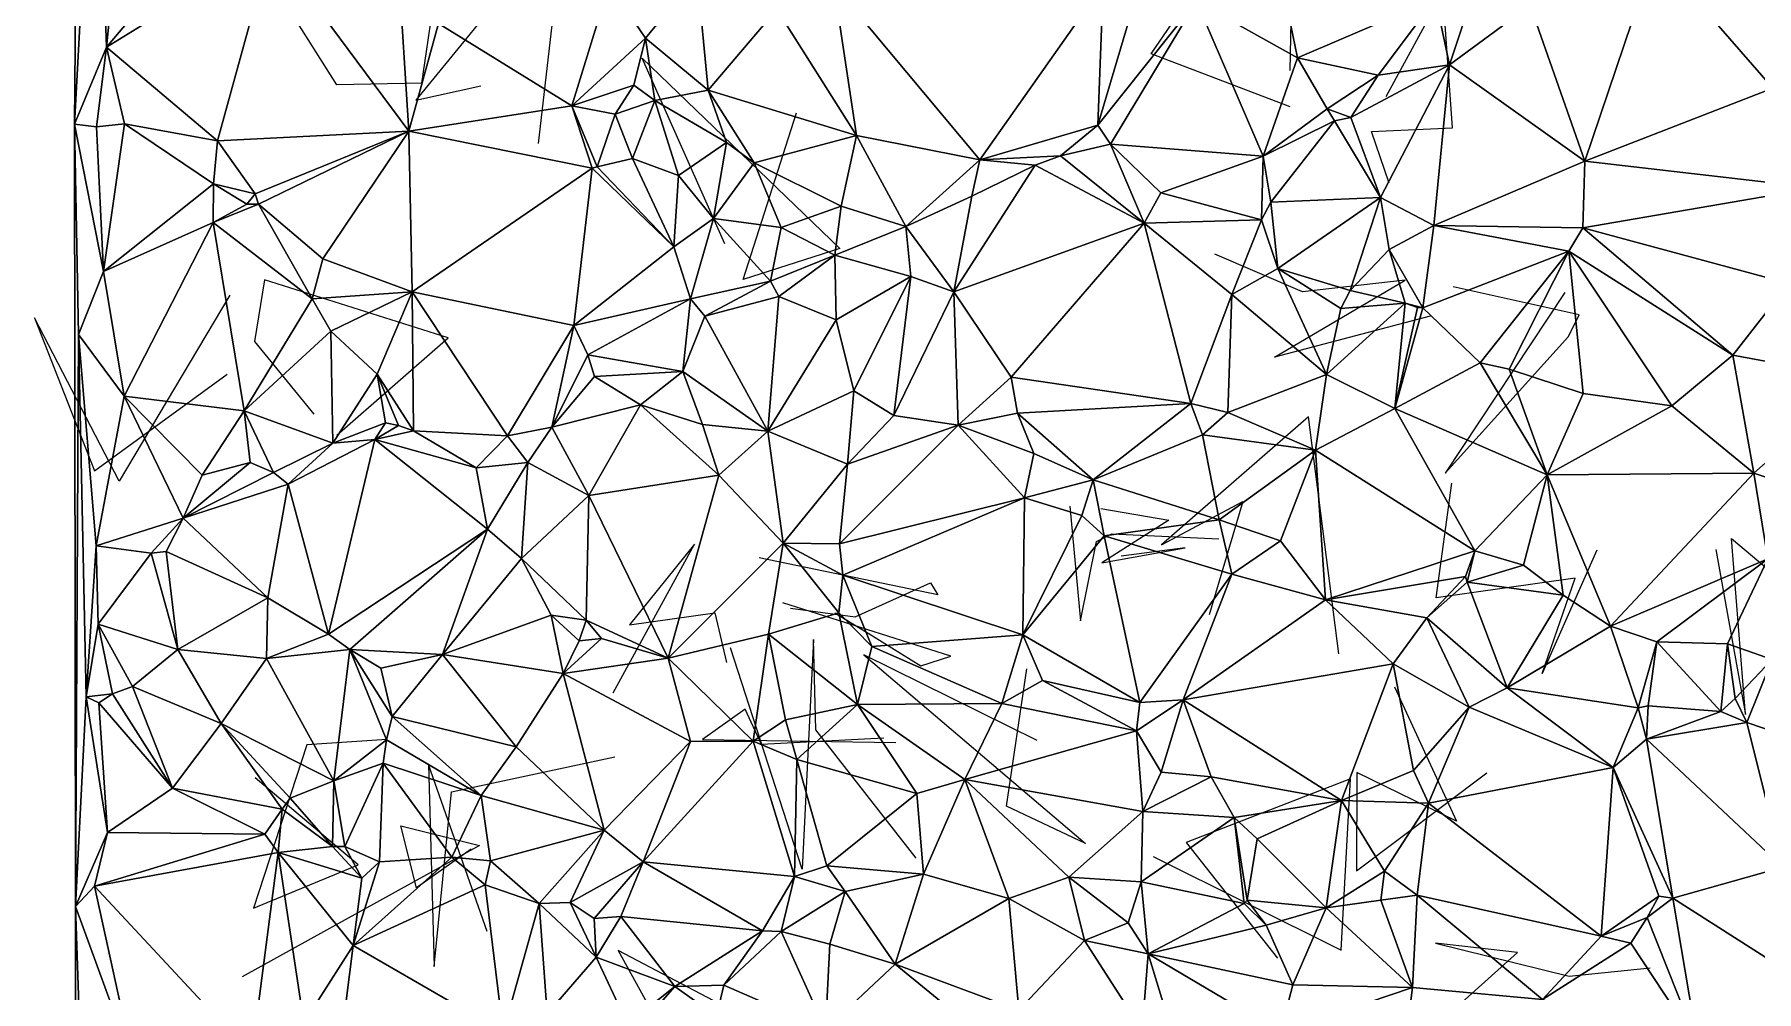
# Model space of a CAD drawing. Header units: metres. Extents: x -15.6 to 15.9, y -15.8 to 15.6.
# Drawn here: x -15.28 to -1.51, y -2.29 to 5.37 of the extents above; entities that cross this region are included whole.
import ezdxf

# ---------------------------------------------------------------- set-up
doc = ezdxf.new("R2010")
doc.units = ezdxf.units.M
doc.layers.add('CRACKS', color=1, linetype='Continuous')
doc.layers.add('STREET_MESH', color=7, linetype='Continuous')

msp = doc.modelspace()

# ---------------------------------------------------------------- linework, layer by layer
at = {"layer": 'CRACKS'}
for points in [[(-12.443, 6.815, 0.1), (-12.031, 6.049, 0.1), (-12.187, 4.977, 0.1), (-12.863, 4.964, 0.1), (-13.226, 5.536, 0.1)], [(-5.239, 4.787, 0.1), (-6.353, 5.21, 0.1), (-6.183, 5.457, 0.1), (-5.213, 6.531, 0.1), (-5.244, 5.078, 0.1)], [(-11.251, 4.493, 0.1), (-11.062, 6.137, 0.1), (-11.333, 5.942, 0.1), (-12.233, 4.84, 0.1), (-11.713, 4.956, 0.1)], [(-4.449, 4.177, 0.1), (-4.59, 4.589, 0.1), (-3.942, 4.619, 0.1), (-4.02, 5.707, 0.1), (-4.475, 4.866, 0.1)], [(-9.76, 3.692, 0.1), (-10.422, 5.177, 0.1), (-8.841, 3.655, 0.1), (-9.614, 3.407, 0.1), (-9.187, 4.738, 0.1)], [(-4.12, 3.113, 0.1), (-5.366, 2.786, 0.1), (-4.321, 3.4, 0.1), (-5.142, 3.308, 0.1), (-5.842, 3.608, 0.1)], [(-12.864, 2.161, 0.1), (-11.975, 2.94, 0.1), (-13.443, 3.403, 0.1), (-13.522, 2.909, 0.1), (-13.047, 2.328, 0.1)], [(-3.044, 3.303, 0.1), (-4.001, 1.856, 0.1), (-3.014, 2.951, 0.1), (-2.928, 3.122, 0.1), (-3.938, 3.348, 0.1)], [(-13.72, 3.28, 0.1), (-14.606, 1.792, 0.1), (-15.282, 3.098, 0.1), (-14.803, 1.875, 0.1), (-13.74, 2.65, 0.1)], [(-4.851, 0.411, 0.1), (-5.094, 2.307, 0.1), (-6.27, 1.284, 0.1), (-5.618, 1.629, 0.1), (-5.888, 0.724, 0.1)], [(-2.787, 1.241, 0.1), (-3.225, 0.255, 0.1), (-2.962, 1.018, 0.1), (-4.072, 0.859, 0.1), (-3.947, 1.776, 0.1)], [(-7.001, 1.594, 0.1), (-6.918, 0.675, 0.1), (-6.789, 1.31, 0.1), (-6.666, 1.371, 0.1), (-5.812, 1.332, 0.1)], [(-6.755, 1.575, 0.1), (-6.211, 1.481, 0.1), (-6.746, 1.14, 0.1), (-6.081, 1.26, 0.1), (-6.593, 1.193, 0.1)], [(-10.653, 0.101, 0.1), (-10.003, 1.288, 0.1), (-10.524, 0.645, 0.1), (-9.841, 0.741, 0.1), (-9.748, 0.342, 0.1)], [(-1.836, 1.247, 0.1), (-1.6, -0.073, 0.1), (-1.71, 1.335, 0.1), (-0.616, 0.413, 0.1), (-0.397, 0.997, 0.1)], [(-9.235, 0.777, 0.1), (-8.72, 0.709, 0.1), (-8.116, 0.981, 0.1), (-8.057, 0.885, 0.1), (-9.486, 1.181, 0.1)], [(-8.881, 0.741, 0.1), (-8.58, 0.557, 0.1), (-8.195, 0.316, 0.1), (-7.955, 0.394, 0.1), (-9.298, 0.819, 0.1)], [(-8.231, -1.221, 0.1), (-9.033, -0.195, 0.1), (-9.052, 0.526, 0.1), (-9.142, -1.309, 0.1), (-9.717, 0.46, 0.1)], [(-7.264, -0.282, 0.1), (-8.65, 0.404, 0.1), (-6.878, -1.106, 0.1), (-7.51, -0.805, 0.1), (-7.346, 0.291, 0.1)], [(-4.405, 0.148, 0.1), (-3.909, -0.927, 0.1), (-4.708, -0.536, 0.1), (-4.709, -1.324, 0.1), (-3.668, -0.539, 0.1)], [(-8.49, -0.262, 0.1), (-9.467, -0.313, 0.1), (-9.599, -0.03, 0.1), (-9.939, -0.272, 0.1), (-8.393, -0.296, 0.1)], [(-12.464, -0.273, 0.1), (-13.103, -0.315, 0.1), (-13.531, -1.622, 0.1), (-12.694, -1.276, 0.1), (-13.517, -0.58, 0.1)], [(-11.663, -1.81, 0.1), (-12.131, -0.472, 0.1), (-12.087, -2.088, 0.1), (-11.947, -0.693, 0.1), (-10.64, -0.412, 0.1)], [(-6.337, -1.21, 0.1), (-4.833, -1.957, 0.1), (-4.759, -0.589, 0.1), (-6.072, -1.097, 0.1), (-5.341, -2.022, 0.1)], [(-11.791, -1.151, 0.1), (-12.228, -1.46, 0.1), (-12.352, -0.963, 0.1), (-11.724, -1.121, 0.1), (-13.621, -2.171, 0.1)], [(-4.126, -2.609, 0.1), (-3.423, -1.976, 0.1), (-4.077, -1.903, 0.1), (-3.009, -2.166, 0.1), (-2.361, -2.098, 0.1)], [(-10.134, -2.943, 0.1), (-10.346, -2.61, 0.1), (-9.749, -2.416, 0.1), (-10.614, -1.96, 0.1), (-9.921, -3.219, 0.1)]]:
    msp.add_polyline3d(points, dxfattribs=at)
at = {"layer": 'STREET_MESH'}
for points in [[(-14.9, 11.874), (-14.923, 12.233), (-14.963, 4.649)], [(-14.795, 7.761), (-14.9, 11.874), (-14.963, 4.649)], [(-14.707, 5.263), (-14.795, 7.761), (-14.963, 4.649)], [(-14.707, 5.263), (-14.5, 7.295), (-14.795, 7.761)], [(-14.5, 7.295), (-14.707, 5.263), (-13.864, 6.265)], [(-14.707, 5.263), (-13.39, 6.078), (-13.864, 6.265)], [(-13.818, 4.515), (-13.39, 6.078), (-14.707, 5.263)], [(-13.39, 6.078), (-13.818, 4.515), (-12.288, 4.591)], [(-13.39, 6.078), (-12.288, 4.591), (-12.372, 5.896)], [(-5.182, 5.179), (-5.349, 5.997), (-5.988, 5.629)], [(-5.182, 5.179), (-4.079, 5.653), (-5.349, 5.997)], [(-2.32, 6.018), (-3.322, 5.597), (-2.885, 4.352)], [(-1.381, 4.936), (-2.32, 6.018), (-2.885, 4.352)], [(-1.381, 4.936), (-1.055, 5.826), (-2.32, 6.018)], [(-12.372, 5.896), (-12.288, 4.591), (-12.051, 5.453)], [(-10.395, 5.336), (-9.983, 5.839), (-10.687, 5.766)], [(-9.983, 5.839), (-10.395, 5.336), (-9.894, 4.919)], [(-9.983, 5.839), (-9.894, 4.919), (-9.345, 5.566)], [(-10.986, 4.794), (-10.687, 5.766), (-12.051, 5.453)], [(-10.395, 5.336), (-10.687, 5.766), (-10.986, 4.794)], [(-8.89, 5.763), (-9.345, 5.566), (-8.708, 4.558)], [(-6.737, 5.764), (-8.89, 5.763), (-7.721, 4.363)], [(-7.721, 4.363), (-8.89, 5.763), (-8.708, 4.558)], [(-6.778, 4.64), (-6.737, 5.764), (-7.721, 4.363)], [(-6.778, 4.64), (-5.988, 5.629), (-6.445, 5.766)], [(-6.737, 5.764), (-6.778, 4.64), (-6.445, 5.766)], [(-4.536, 5.039), (-4.079, 5.653), (-5.182, 5.179)], [(-3.967, 5.122), (-4.079, 5.653), (-4.536, 5.039)], [(-4.079, 5.653), (-3.967, 5.122), (-3.812, 5.587)], [(-9.345, 5.566), (-9.894, 4.919), (-8.708, 4.558)], [(-6.678, 4.487), (-5.988, 5.629), (-6.778, 4.64)], [(-5.988, 5.629), (-6.678, 4.487), (-5.457, 4.392)], [(-5.182, 5.179), (-5.988, 5.629), (-5.457, 4.392)], [(-3.322, 5.597), (-3.967, 5.122), (-2.885, 4.352)], [(-3.967, 5.122), (-3.322, 5.597), (-3.812, 5.587)], [(-12.288, 4.591), (-10.986, 4.794), (-12.051, 5.453)], [(-14.786, 4.627), (-14.707, 5.263), (-14.963, 4.649)], [(-14.707, 5.263), (-14.786, 4.627), (-14.563, 4.651)], [(-13.818, 4.515), (-14.707, 5.263), (-14.563, 4.651)], [(-10.49, 4.959), (-10.395, 5.336), (-10.986, 4.794)], [(-10.322, 4.838), (-10.395, 5.336), (-10.49, 4.959)], [(-10.395, 5.336), (-10.322, 4.838), (-9.894, 4.919)], [(-4.945, 4.772), (-5.182, 5.179), (-5.457, 4.392)], [(-4.536, 5.039), (-5.182, 5.179), (-4.945, 4.772)], [(-3.967, 5.122), (-4.755, 4.702), (-4.518, 4.061)], [(-3.967, 5.122), (-4.536, 5.039), (-4.755, 4.702)], [(-3.967, 5.122), (-4.518, 4.061), (-4.091, 3.838)], [(-3.967, 5.122), (-4.091, 3.838), (-2.885, 4.352)], [(-10.637, 4.727), (-10.49, 4.959), (-10.986, 4.794)], [(-10.637, 4.727), (-10.322, 4.838), (-10.49, 4.959)], [(-4.755, 4.702), (-4.536, 5.039), (-4.945, 4.772)], [(-10.322, 4.838), (-10.637, 4.727), (-10.499, 4.374)], [(-10.133, 4.238), (-10.322, 4.838), (-10.499, 4.374)], [(-10.322, 4.838), (-9.749, 4.501), (-9.894, 4.919)], [(-9.749, 4.501), (-10.322, 4.838), (-10.133, 4.238)], [(-9.894, 4.919), (-9.528, 4.339), (-8.708, 4.558)], [(-9.894, 4.919), (-9.749, 4.501), (-9.528, 4.339)], [(-1.038, 4.138), (-1.381, 4.936), (-2.885, 4.352)], [(-10.986, 4.794), (-12.288, 4.591), (-10.823, 4.296)], [(-10.783, 4.308), (-10.986, 4.794), (-10.823, 4.296)], [(-10.783, 4.308), (-10.637, 4.727), (-10.986, 4.794)], [(-10.499, 4.374), (-10.637, 4.727), (-10.783, 4.308)], [(-4.886, 4.676), (-4.945, 4.772), (-5.457, 4.392)], [(-4.755, 4.702), (-4.945, 4.772), (-4.886, 4.676)], [(-4.518, 4.061), (-4.755, 4.702), (-4.886, 4.676)], [(-14.929, 2.966), (-14.731, 3.469), (-14.963, 4.649)], [(-14.954, -1.608), (-14.929, 2.966), (-14.963, 4.649)], [(-14.949, -9.933), (-14.954, -1.608), (-14.963, 4.649)], [(-14.731, 3.469), (-14.786, 4.627), (-14.963, 4.649)], [(-14.563, 4.651), (-14.786, 4.627), (-14.731, 3.469)], [(-13.851, 4.171), (-14.563, 4.651), (-14.731, 3.469)], [(-13.851, 4.171), (-13.818, 4.515), (-14.563, 4.651)], [(-13.818, 4.515), (-13.517, 4.09), (-12.288, 4.591)], [(-13.517, 4.09), (-13.491, 4.008), (-12.288, 4.591)], [(-12.288, 4.591), (-13.491, 4.008), (-12.976, 3.57)], [(-12.288, 4.591), (-12.976, 3.57), (-12.262, 3.306)], [(-12.288, 4.591), (-12.262, 3.306), (-10.823, 4.296)], [(-9.528, 4.339), (-8.831, 3.992), (-8.708, 4.558)], [(-8.831, 3.992), (-8.314, 3.83), (-8.708, 4.558)], [(-8.314, 3.83), (-7.721, 4.363), (-8.708, 4.558)], [(-7.076, 4.395), (-6.778, 4.64), (-7.721, 4.363)], [(-7.076, 4.395), (-6.678, 4.487), (-6.778, 4.64)], [(-5.396, 4.025), (-4.886, 4.676), (-5.457, 4.392)], [(-5.396, 4.025), (-4.518, 4.061), (-4.886, 4.676)], [(-13.517, 4.09), (-13.818, 4.515), (-13.851, 4.171)], [(-9.749, 4.501), (-10.133, 4.238), (-9.852, 3.895)], [(-9.528, 4.339), (-9.749, 4.501), (-9.852, 3.895)], [(-6.678, 4.487), (-7.076, 4.395), (-6.407, 3.857)], [(-6.678, 4.487), (-6.407, 3.857), (-6.274, 4.1)], [(-5.457, 4.392), (-6.678, 4.487), (-6.274, 4.1)], [(-12.262, 3.306), (-10.968, 3.037), (-10.823, 4.296)], [(-10.968, 3.037), (-10.169, 3.668), (-10.823, 4.296)], [(-10.169, 3.668), (-10.783, 4.308), (-10.823, 4.296)], [(-10.499, 4.374), (-10.783, 4.308), (-10.169, 3.668)], [(-10.133, 4.238), (-10.499, 4.374), (-10.169, 3.668)], [(-9.31, 3.821), (-9.528, 4.339), (-9.852, 3.895)], [(-8.831, 3.992), (-9.528, 4.339), (-9.31, 3.821)], [(-8.314, 3.83), (-7.785, 4.071), (-7.721, 4.363)], [(-6.407, 3.857), (-7.28, 4.32), (-7.929, 3.308)], [(-7.28, 4.32), (-7.785, 4.071), (-7.929, 3.308)], [(-7.785, 4.071), (-7.28, 4.32), (-7.721, 4.363)], [(-7.28, 4.32), (-7.076, 4.395), (-7.721, 4.363)], [(-6.407, 3.857), (-7.076, 4.395), (-7.28, 4.32)], [(-5.457, 4.392), (-6.274, 4.1), (-5.47, 3.883)], [(-5.396, 4.025), (-5.457, 4.392), (-5.47, 3.883)], [(-4.091, 3.838), (-2.9, 3.819), (-2.885, 4.352)], [(-2.9, 3.819), (-1.038, 4.138), (-2.885, 4.352)], [(-13.854, 3.861), (-13.851, 4.171), (-14.731, 3.469)], [(-13.585, 4.008), (-13.851, 4.171), (-13.854, 3.861)], [(-13.585, 4.008), (-13.517, 4.09), (-13.851, 4.171)], [(-10.133, 4.238), (-10.169, 3.668), (-9.852, 3.895)], [(-1.038, 4.138), (-2.9, 3.819), (-1.251, 3.374)], [(-13.491, 4.008), (-13.854, 3.861), (-13.061, 3.252)], [(-13.491, 4.008), (-13.585, 4.008), (-13.854, 3.861)], [(-13.585, 4.008), (-13.491, 4.008), (-13.517, 4.09)], [(-12.976, 3.57), (-13.491, 4.008), (-13.061, 3.252)], [(-7.785, 4.071), (-8.314, 3.83), (-7.929, 3.308)], [(-6.274, 4.1), (-6.407, 3.857), (-5.47, 3.883)], [(-5.34, 3.493), (-5.396, 4.025), (-5.47, 3.883)], [(-5.396, 4.025), (-5.34, 3.493), (-4.518, 4.061)], [(-5.34, 3.493), (-4.761, 3.319), (-4.518, 4.061)], [(-4.761, 3.319), (-4.448, 3.645), (-4.518, 4.061)], [(-4.518, 4.061), (-4.448, 3.645), (-4.091, 3.838)], [(-13.854, 3.861), (-14.731, 3.469), (-14.566, 2.473)], [(-13.605, 2.355), (-13.854, 3.861), (-14.566, 2.473)], [(-13.854, 3.861), (-13.605, 2.355), (-13.061, 3.252)], [(-10.169, 3.668), (-10.037, 3.252), (-9.852, 3.895)], [(-10.037, 3.252), (-9.396, 3.393), (-9.852, 3.895)], [(-9.396, 3.393), (-9.31, 3.821), (-9.852, 3.895)], [(-8.831, 3.992), (-9.31, 3.821), (-8.881, 3.601)], [(-8.314, 3.83), (-8.831, 3.992), (-8.881, 3.601)], [(-7.472, 2.625), (-6.407, 3.857), (-7.929, 3.308)], [(-6.407, 3.857), (-7.472, 2.625), (-6.034, 2.414)], [(-6.407, 3.857), (-5.707, 3.287), (-5.47, 3.883)], [(-5.707, 3.287), (-6.407, 3.857), (-6.034, 2.414)], [(-5.707, 3.287), (-5.34, 3.493), (-5.47, 3.883)], [(-9.31, 3.821), (-9.396, 3.393), (-8.881, 3.601)], [(-8.273, 3.431), (-8.314, 3.83), (-8.881, 3.601)], [(-8.314, 3.83), (-8.273, 3.431), (-7.929, 3.308)], [(-4.448, 3.645), (-4.179, 3.18), (-4.091, 3.838)], [(-4.179, 3.18), (-3.013, 3.633), (-4.091, 3.838)], [(-3.013, 3.633), (-2.9, 3.819), (-4.091, 3.838)], [(-2.9, 3.819), (-3.013, 3.633), (-1.701, 2.801)], [(-2.9, 3.819), (-1.701, 2.801), (-1.251, 3.374)], [(-10.968, 3.037), (-10.037, 3.252), (-10.169, 3.668)], [(-8.881, 3.601), (-9.396, 3.393), (-9.329, 3.269)], [(-8.871, 3.083), (-8.881, 3.601), (-9.329, 3.269)], [(-8.871, 3.083), (-8.273, 3.431), (-8.881, 3.601)], [(-4.448, 3.645), (-4.761, 3.319), (-4.32, 3.216)], [(-4.448, 3.645), (-4.32, 3.216), (-4.179, 3.18)], [(-3.013, 3.633), (-4.179, 3.18), (-3.72, 2.739)], [(-3.489, 2.689), (-3.013, 3.633), (-3.72, 2.739)], [(-3.013, 3.633), (-3.489, 2.689), (-2.897, 2.494)], [(-2.189, 2.395), (-3.013, 3.633), (-2.897, 2.494)], [(-3.013, 3.633), (-2.189, 2.395), (-1.701, 2.801)], [(-14.731, 3.469), (-14.929, 2.966), (-14.566, 2.473)], [(-12.262, 3.306), (-12.976, 3.57), (-13.061, 3.252)], [(-4.95, 2.647), (-5.34, 3.493), (-5.707, 3.287)], [(-5.34, 3.493), (-4.95, 2.647), (-4.834, 3.174)], [(-4.761, 3.319), (-5.34, 3.493), (-4.834, 3.174)], [(-12.911, 2.992), (-12.262, 3.306), (-13.061, 3.252)], [(-12.262, 3.306), (-12.911, 2.992), (-12.541, 2.648)], [(-12.25, 2.196), (-12.262, 3.306), (-12.541, 2.648)], [(-11.499, 2.156), (-10.968, 3.037), (-12.262, 3.306)], [(-12.25, 2.196), (-11.499, 2.156), (-12.262, 3.306)], [(-10.037, 3.252), (-9.921, 3.113), (-9.396, 3.393)], [(-9.396, 3.393), (-9.921, 3.113), (-9.329, 3.269)], [(-8.729, 2.516), (-8.273, 3.431), (-8.871, 3.083)], [(-8.273, 3.431), (-8.729, 2.516), (-8.411, 2.318)], [(-8.273, 3.431), (-8.411, 2.318), (-7.929, 3.308)], [(-8.411, 2.318), (-7.896, 2.24), (-7.929, 3.308)], [(-7.896, 2.24), (-7.472, 2.625), (-7.929, 3.308)], [(-4.32, 3.216), (-4.761, 3.319), (-4.834, 3.174)], [(-1.701, 2.801), (-0.678, 2.611), (-1.251, 3.374)], [(-13.605, 2.355), (-12.911, 2.992), (-13.061, 3.252)], [(-10.037, 3.252), (-10.968, 3.037), (-10.856, 2.803)], [(-10.098, 2.669), (-10.037, 3.252), (-10.856, 2.803)], [(-10.098, 2.669), (-9.921, 3.113), (-10.037, 3.252)], [(-9.921, 3.113), (-9.417, 2.192), (-9.329, 3.269)], [(-9.417, 2.192), (-8.871, 3.083), (-9.329, 3.269)], [(-5.74, 2.343), (-5.707, 3.287), (-6.034, 2.414)], [(-4.95, 2.647), (-5.707, 3.287), (-5.74, 2.343)], [(-4.32, 3.216), (-4.95, 2.647), (-4.403, 2.373)], [(-4.95, 2.647), (-4.32, 3.216), (-4.834, 3.174)], [(-4.223, 3.183), (-4.32, 3.216), (-4.403, 2.373)], [(-4.179, 3.18), (-4.223, 3.183), (-4.403, 2.373)], [(-3.72, 2.739), (-4.179, 3.18), (-4.403, 2.373)], [(-4.32, 3.216), (-4.223, 3.183), (-4.179, 3.18)], [(-11.146, 2.225), (-10.968, 3.037), (-11.499, 2.156)], [(-10.968, 3.037), (-11.146, 2.225), (-10.856, 2.803)], [(-9.921, 3.113), (-10.098, 2.669), (-9.417, 2.192)], [(-9.417, 2.192), (-8.729, 2.516), (-8.871, 3.083)], [(-14.954, -1.608), (-14.869, 0.068), (-14.929, 2.966)], [(-14.929, 2.966), (-14.79, 1.277), (-14.566, 2.473)], [(-14.869, 0.068), (-14.79, 1.277), (-14.929, 2.966)], [(-12.896, 2.097), (-12.911, 2.992), (-13.605, 2.355)], [(-12.911, 2.992), (-12.896, 2.097), (-12.541, 2.648)], [(-11.146, 2.225), (-10.803, 2.631), (-10.856, 2.803)], [(-10.803, 2.631), (-10.098, 2.669), (-10.856, 2.803)], [(-2.189, 2.395), (-1.532, 1.857), (-1.701, 2.801)], [(-1.532, 1.857), (-0.678, 2.611), (-1.701, 2.801)], [(-12.896, 2.097), (-12.474, 2.259), (-12.541, 2.648)], [(-12.372, 2.237), (-12.25, 2.196), (-12.541, 2.648)], [(-12.474, 2.259), (-12.372, 2.237), (-12.541, 2.648)], [(-10.803, 2.631), (-11.146, 2.225), (-10.437, 2.403)], [(-10.098, 2.669), (-10.803, 2.631), (-10.437, 2.403)], [(-10.098, 2.669), (-10.437, 2.403), (-9.939, 2.246)], [(-9.417, 2.192), (-10.098, 2.669), (-9.939, 2.246)], [(-7.422, 2.338), (-7.472, 2.625), (-7.896, 2.24)], [(-7.472, 2.625), (-7.422, 2.338), (-6.034, 2.414)], [(-5.038, 2.04), (-4.95, 2.647), (-5.74, 2.343)], [(-4.95, 2.647), (-5.038, 2.04), (-4.403, 2.373)], [(-3.185, 1.843), (-3.72, 2.739), (-4.403, 2.373)], [(-3.185, 1.843), (-3.489, 2.689), (-3.72, 2.739)], [(-3.489, 2.689), (-3.185, 1.843), (-2.897, 2.494)], [(-8.78, 1.928), (-8.729, 2.516), (-9.417, 2.192)], [(-8.729, 2.516), (-8.78, 1.928), (-8.411, 2.318)], [(-3.185, 1.843), (-2.189, 2.395), (-2.897, 2.494)], [(-0.678, 2.611), (-1.532, 1.857), (-1.106, 1.713)], [(-14.79, 1.277), (-14.093, 1.497), (-14.566, 2.473)], [(-14.093, 1.497), (-13.941, 1.842), (-14.566, 2.473)], [(-13.941, 1.842), (-13.605, 2.355), (-14.566, 2.473)], [(-13.557, 1.943), (-13.605, 2.355), (-13.941, 1.842)], [(-13.372, 1.863), (-12.896, 2.097), (-13.605, 2.355)], [(-13.557, 1.943), (-13.372, 1.863), (-13.605, 2.355)], [(-10.437, 2.403), (-11.146, 2.225), (-10.85, 1.679)], [(-9.809, 1.84), (-10.437, 2.403), (-10.85, 1.679)], [(-10.437, 2.403), (-9.809, 1.84), (-9.939, 2.246)], [(-7.422, 2.338), (-6.815, 1.804), (-6.034, 2.414)], [(-6.815, 1.804), (-5.94, 2.163), (-6.034, 2.414)], [(-5.94, 2.163), (-5.74, 2.343), (-6.034, 2.414)], [(-5.94, 2.163), (-5.038, 2.04), (-5.74, 2.343)], [(-5.038, 2.04), (-3.763, 1.235), (-4.403, 2.373)], [(-3.763, 1.235), (-3.185, 1.843), (-4.403, 2.373)], [(-1.532, 1.857), (-2.189, 2.395), (-3.185, 1.843)], [(-12.474, 2.259), (-12.896, 2.097), (-12.56, 2.126)], [(-12.372, 2.237), (-12.474, 2.259), (-12.56, 2.126)], [(-12.25, 2.196), (-12.372, 2.237), (-12.56, 2.126)], [(-11.336, 1.943), (-11.146, 2.225), (-11.499, 2.156)], [(-11.146, 2.225), (-11.336, 1.943), (-10.85, 1.679)], [(-9.809, 1.84), (-9.417, 2.192), (-9.939, 2.246)], [(-8.78, 1.928), (-8.843, 1.291), (-7.896, 2.24)], [(-8.843, 1.291), (-7.364, 1.66), (-7.896, 2.24)], [(-8.78, 1.928), (-7.896, 2.24), (-8.411, 2.318)], [(-7.289, 2.014), (-7.422, 2.338), (-7.896, 2.24)], [(-7.364, 1.66), (-7.289, 2.014), (-7.896, 2.24)], [(-6.815, 1.804), (-7.422, 2.338), (-7.289, 2.014)], [(-12.896, 2.097), (-13.372, 1.863), (-13.254, 1.77)], [(-12.932, 0.568), (-12.56, 2.126), (-13.254, 1.77)], [(-12.56, 2.126), (-12.896, 2.097), (-13.254, 1.77)], [(-12.56, 2.126), (-12.932, 0.568), (-11.659, 1.41)], [(-11.751, 1.899), (-12.25, 2.196), (-12.56, 2.126)], [(-11.751, 1.899), (-12.56, 2.126), (-11.659, 1.41)], [(-12.25, 2.196), (-11.751, 1.899), (-11.499, 2.156)], [(-11.751, 1.899), (-11.336, 1.943), (-11.499, 2.156)], [(-9.417, 2.192), (-9.809, 1.84), (-9.296, 1.297)], [(-8.78, 1.928), (-9.417, 2.192), (-9.296, 1.297)], [(-5.807, 1.483), (-5.94, 2.163), (-6.815, 1.804)], [(-5.94, 2.163), (-5.807, 1.483), (-5.038, 2.04)], [(-13.557, 1.943), (-13.941, 1.842), (-14.093, 1.497)], [(-13.372, 1.863), (-13.557, 1.943), (-14.093, 1.497)], [(-11.336, 1.943), (-11.751, 1.899), (-11.659, 1.41)], [(-11.387, 1.175), (-11.336, 1.943), (-11.659, 1.41)], [(-11.336, 1.943), (-11.387, 1.175), (-10.85, 1.679)], [(-8.843, 1.291), (-8.78, 1.928), (-9.296, 1.297)], [(-7.364, 1.66), (-6.815, 1.804), (-7.289, 2.014)], [(-5.807, 1.483), (-5.318, 1.315), (-5.038, 2.04)], [(-5.038, 2.04), (-5.318, 1.315), (-4.958, 0.845)], [(-3.763, 1.235), (-5.038, 2.04), (-4.958, 0.845)], [(-13.372, 1.863), (-14.093, 1.497), (-13.254, 1.77)], [(-9.809, 1.84), (-10.85, 1.679), (-10.215, 0.377)], [(-9.809, 1.84), (-10.215, 0.377), (-9.296, 1.297)], [(-6.905, 1.519), (-6.815, 1.804), (-7.364, 1.66)], [(-6.815, 1.804), (-6.905, 1.519), (-6.729, 1.357)], [(-5.807, 1.483), (-6.815, 1.804), (-6.729, 1.357)], [(-3.374, 1.12), (-3.185, 1.843), (-3.763, 1.235)], [(-3.374, 1.12), (-3.057, 0.88), (-3.185, 1.843)], [(-2.678, 0.634), (-1.532, 1.857), (-3.185, 1.843)], [(-3.057, 0.88), (-2.678, 0.634), (-3.185, 1.843)], [(-1.532, 1.857), (-2.678, 0.634), (-1.421, 1.171)], [(-1.106, 1.713), (-1.532, 1.857), (-1.421, 1.171)], [(-14.093, 1.497), (-13.417, 0.859), (-13.254, 1.77)], [(-13.417, 0.859), (-12.932, 0.568), (-13.254, 1.77)], [(-11.387, 1.175), (-10.87, 0.682), (-10.85, 1.679)], [(-10.85, 1.679), (-10.87, 0.682), (-10.215, 0.377)], [(-8.817, 1.04), (-7.364, 1.66), (-8.843, 1.291)], [(-7.364, 1.66), (-8.817, 1.04), (-7.379, 0.565)], [(-6.905, 1.519), (-7.364, 1.66), (-7.379, 0.565)], [(-6.729, 1.357), (-6.905, 1.519), (-7.379, 0.565)], [(-14.79, 1.277), (-14.35, 1.218), (-14.093, 1.497)], [(-14.35, 1.218), (-14.228, 1.231), (-14.093, 1.497)], [(-14.228, 1.231), (-13.417, 0.859), (-14.093, 1.497)], [(-12.932, 0.568), (-12.761, 0.447), (-11.659, 1.41)], [(-11.659, 1.41), (-12.761, 0.447), (-12.018, 0.407)], [(-11.387, 1.175), (-11.659, 1.41), (-12.018, 0.407)], [(-5.708, 1.048), (-5.807, 1.483), (-6.729, 1.357)], [(-5.318, 1.315), (-5.807, 1.483), (-5.708, 1.048)], [(-14.772, 0.648), (-14.79, 1.277), (-14.869, 0.068)], [(-14.35, 1.218), (-14.79, 1.277), (-14.772, 0.648)], [(-10.215, 0.377), (-9.413, 0.57), (-9.296, 1.297)], [(-9.413, 0.57), (-8.849, 0.74), (-9.296, 1.297)], [(-8.817, 1.04), (-8.843, 1.291), (-9.296, 1.297)], [(-8.849, 0.74), (-8.817, 1.04), (-9.296, 1.297)], [(-6.729, 1.357), (-7.379, 0.565), (-6.443, 0.024)], [(-5.708, 1.048), (-6.729, 1.357), (-6.443, 0.024)], [(-5.318, 1.315), (-5.708, 1.048), (-4.958, 0.845)], [(-14.136, 0.448), (-14.35, 1.218), (-14.772, 0.648)], [(-14.228, 1.231), (-14.35, 1.218), (-14.136, 0.448)], [(-13.417, 0.859), (-14.228, 1.231), (-14.136, 0.448)], [(-11.15, 0.721), (-11.387, 1.175), (-12.018, 0.407)], [(-11.387, 1.175), (-11.15, 0.721), (-10.87, 0.682)], [(-3.837, 1.031), (-3.763, 1.235), (-4.958, 0.845)], [(-3.837, 1.031), (-3.825, 0.985), (-3.763, 1.235)], [(-3.825, 0.985), (-3.374, 1.12), (-3.763, 1.235)], [(-3.374, 1.12), (-3.825, 0.985), (-3.057, 0.88)], [(-1.421, 1.171), (-2.678, 0.634), (-2.309, 0.507)], [(-1.743, 0.491), (-1.421, 1.171), (-2.309, 0.507)], [(-1.421, 1.171), (-1.743, 0.491), (-1.386, 0.368)], [(-8.817, 1.04), (-8.849, 0.74), (-8.586, 0.47)], [(-7.379, 0.565), (-8.817, 1.04), (-8.586, 0.47)], [(-6.096, 0.045), (-5.708, 1.048), (-6.443, 0.024)], [(-5.708, 1.048), (-6.096, 0.045), (-4.958, 0.845)], [(-4.146, 0.701), (-3.837, 1.031), (-4.958, 0.845)], [(-3.825, 0.985), (-3.837, 1.031), (-4.146, 0.701)], [(-3.825, 0.985), (-4.146, 0.701), (-3.506, 0.14)], [(-3.057, 0.88), (-3.825, 0.985), (-3.506, 0.14)], [(-13.417, 0.859), (-14.136, 0.448), (-13.428, 0.375)], [(-13.417, 0.859), (-13.428, 0.375), (-12.932, 0.568)], [(-6.096, 0.045), (-4.417, 0.333), (-4.958, 0.845)], [(-4.417, 0.333), (-4.146, 0.701), (-4.958, 0.845)], [(-2.678, 0.634), (-3.057, 0.88), (-3.506, 0.14)], [(-11.15, 0.721), (-12.018, 0.407), (-11.054, 0.254)], [(-10.927, 0.516), (-11.15, 0.721), (-11.054, 0.254)], [(-11.15, 0.721), (-10.927, 0.516), (-10.87, 0.682)], [(-8.7, 0.007), (-8.849, 0.74), (-9.413, 0.57)], [(-8.849, 0.74), (-8.7, 0.007), (-8.586, 0.47)], [(-3.809, -0.014), (-4.146, 0.701), (-4.417, 0.333)], [(-4.146, 0.701), (-3.809, -0.014), (-3.506, 0.14)], [(-14.658, 0.093), (-14.772, 0.648), (-14.869, 0.068)], [(-14.658, 0.093), (-14.498, 0.152), (-14.772, 0.648)], [(-14.498, 0.152), (-14.136, 0.448), (-14.772, 0.648)], [(-13.428, 0.375), (-12.761, 0.447), (-12.932, 0.568)], [(-10.927, 0.516), (-10.748, 0.534), (-10.87, 0.682)], [(-10.87, 0.682), (-10.748, 0.534), (-10.215, 0.377)], [(-9.535, -0.286), (-9.413, 0.57), (-10.215, 0.377)], [(-9.413, 0.57), (-9.535, -0.286), (-9.275, -0.116)], [(-8.7, 0.007), (-9.413, 0.57), (-9.275, -0.116)], [(-7.545, 0.016), (-7.379, 0.565), (-8.586, 0.47)], [(-7.379, 0.565), (-7.545, 0.016), (-7.22, 0.2)], [(-6.443, 0.024), (-7.379, 0.565), (-7.22, 0.2)], [(-2.458, -0.02), (-2.678, 0.634), (-3.506, 0.14)], [(-2.678, 0.634), (-2.458, -0.02), (-2.309, 0.507)], [(-14.136, 0.448), (-14.498, 0.152), (-13.789, -0.146)], [(-13.428, 0.375), (-14.136, 0.448), (-13.789, -0.146)], [(-12.887, -0.605), (-12.761, 0.447), (-13.428, 0.375)], [(-12.761, 0.447), (-12.887, -0.605), (-12.466, -0.276)], [(-12.761, 0.447), (-12.511, 0.297), (-12.018, 0.407)], [(-12.511, 0.297), (-12.761, 0.447), (-12.421, -0.089)], [(-12.761, 0.447), (-12.466, -0.276), (-12.421, -0.089)], [(-10.215, 0.377), (-10.748, 0.534), (-11.054, 0.254)], [(-10.748, 0.534), (-10.927, 0.516), (-11.054, 0.254)], [(-8.7, 0.007), (-7.545, 0.016), (-8.586, 0.47)], [(-2.458, -0.02), (-2.376, -0.004), (-2.309, 0.507)], [(-2.376, -0.004), (-1.795, -0.049), (-2.309, 0.507)], [(-1.795, -0.049), (-1.743, 0.491), (-2.309, 0.507)], [(-1.795, -0.049), (-1.681, 0.055), (-1.743, 0.491)], [(-1.743, 0.491), (-1.681, 0.055), (-1.386, 0.368)], [(-12.887, -0.605), (-13.428, 0.375), (-13.789, -0.146)], [(-12.511, 0.297), (-12.421, -0.089), (-12.018, 0.407)], [(-12.421, -0.089), (-11.429, -0.333), (-12.018, 0.407)], [(-12.018, 0.407), (-11.429, -0.333), (-11.054, 0.254)], [(-10.035, -0.288), (-10.215, 0.377), (-11.054, 0.254)], [(-10.035, -0.288), (-9.535, -0.286), (-10.215, 0.377)], [(-4.83, -0.76), (-4.417, 0.333), (-6.096, 0.045)], [(-4.417, 0.333), (-4.83, -0.76), (-4.253, -0.52)], [(-3.809, -0.014), (-4.417, 0.333), (-4.253, -0.52)], [(-1.681, 0.055), (-1.588, -0.137), (-1.386, 0.368)], [(-1.386, 0.368), (-1.588, -0.137), (-0.947, -0.355)], [(-14.498, 0.152), (-14.658, 0.093), (-14.178, -0.663)], [(-14.498, 0.152), (-14.178, -0.663), (-13.789, -0.146)], [(-11.429, -0.333), (-10.726, -0.997), (-11.054, 0.254)], [(-10.726, -0.997), (-10.035, -0.288), (-11.054, 0.254)], [(-7.545, 0.016), (-6.469, -0.204), (-7.22, 0.2)], [(-6.469, -0.204), (-6.443, 0.024), (-7.22, 0.2)], [(-3.809, -0.014), (-2.656, -0.498), (-3.506, 0.14)], [(-2.656, -0.498), (-2.458, -0.02), (-3.506, 0.14)], [(-14.869, 0.068), (-14.954, -1.608), (-14.698, -1.016)], [(-14.768, 0.02), (-14.658, 0.093), (-14.869, 0.068)], [(-14.768, 0.02), (-14.869, 0.068), (-14.698, -1.016)], [(-14.178, -0.663), (-14.658, 0.093), (-14.768, 0.02)], [(-14.178, -0.663), (-14.768, 0.02), (-14.698, -1.016)], [(-9.185, -0.432), (-8.7, 0.007), (-9.275, -0.116)], [(-8.7, 0.007), (-9.185, -0.432), (-8.226, -0.704)], [(-8.7, 0.007), (-7.842, -0.594), (-7.545, 0.016)], [(-7.842, -0.594), (-8.7, 0.007), (-8.226, -0.704)], [(-7.842, -0.594), (-6.469, -0.204), (-7.545, 0.016)], [(-6.469, -0.204), (-6.096, 0.045), (-6.443, 0.024)], [(-6.469, -0.204), (-6.272, -0.534), (-6.096, 0.045)], [(-6.096, 0.045), (-6.272, -0.534), (-5.871, -0.573)], [(-4.83, -0.76), (-6.096, 0.045), (-5.871, -0.573)], [(-1.795, -0.049), (-1.588, -0.137), (-1.681, 0.055)], [(-12.466, -0.276), (-11.711, -0.721), (-12.421, -0.089)], [(-11.711, -0.721), (-11.429, -0.333), (-12.421, -0.089)], [(-9.535, -0.286), (-9.185, -0.432), (-9.275, -0.116)], [(-4.134, -0.782), (-3.809, -0.014), (-4.253, -0.52)], [(-3.809, -0.014), (-4.134, -0.782), (-2.656, -0.498)], [(-2.391, -0.27), (-2.458, -0.02), (-2.656, -0.498)], [(-2.391, -0.27), (-2.376, -0.004), (-2.458, -0.02)], [(-1.795, -0.049), (-2.376, -0.004), (-2.391, -0.27)], [(-1.588, -0.137), (-1.795, -0.049), (-2.391, -0.27)], [(-1.588, -0.137), (-2.391, -0.27), (-1.301, -1.293)], [(-1.588, -0.137), (-1.301, -1.293), (-0.947, -0.355)], [(-14.178, -0.663), (-13.301, -0.831), (-13.789, -0.146)], [(-13.301, -0.831), (-13.237, -0.743), (-13.789, -0.146)], [(-13.237, -0.743), (-12.887, -0.605), (-13.789, -0.146)], [(-6.469, -0.204), (-7.842, -0.594), (-6.419, -0.849)], [(-6.272, -0.534), (-6.469, -0.204), (-6.419, -0.849)], [(-2.391, -0.27), (-2.656, -0.498), (-2.179, -1.542)], [(-1.301, -1.293), (-2.391, -0.27), (-2.179, -1.542)], [(-12.466, -0.276), (-12.887, -0.605), (-12.494, -0.463)], [(-11.711, -0.721), (-12.466, -0.276), (-12.494, -0.463)], [(-11.429, -0.333), (-11.711, -0.721), (-10.726, -0.997)], [(-10.035, -0.288), (-10.726, -0.997), (-10.414, -1.251)], [(-9.203, -1.368), (-9.535, -0.286), (-10.414, -1.251)], [(-9.535, -0.286), (-10.035, -0.288), (-10.414, -1.251)], [(-9.203, -1.368), (-9.185, -0.432), (-9.535, -0.286)], [(-12.887, -0.605), (-12.801, -1.129), (-12.494, -0.463)], [(-12.801, -1.129), (-12.522, -1.251), (-12.494, -0.463)], [(-12.522, -1.251), (-11.944, -1.214), (-12.494, -0.463)], [(-11.944, -1.214), (-11.711, -0.721), (-12.494, -0.463)], [(-9.185, -0.432), (-9.203, -1.368), (-8.946, -1.284)], [(-9.185, -0.432), (-8.946, -1.284), (-8.226, -0.704)], [(-6.272, -0.534), (-6.419, -0.849), (-5.871, -0.573)], [(-4.83, -0.76), (-4.134, -0.782), (-4.253, -0.52)], [(-4.134, -0.782), (-2.752, -1.847), (-2.656, -0.498)], [(-2.752, -1.847), (-2.292, -1.526), (-2.656, -0.498)], [(-2.656, -0.498), (-2.292, -1.526), (-2.179, -1.542)], [(-13.441, -1.029), (-14.178, -0.663), (-14.698, -1.016)], [(-13.301, -0.831), (-14.178, -0.663), (-13.441, -1.029)], [(-12.898, -1.128), (-12.887, -0.605), (-13.237, -0.743)], [(-12.887, -0.605), (-12.898, -1.128), (-12.801, -1.129)], [(-8.173, -1.349), (-7.842, -0.594), (-8.226, -0.704)], [(-8.173, -1.349), (-7.49, -1.544), (-7.842, -0.594)], [(-7.842, -0.594), (-7.01, -1.373), (-6.419, -0.849)], [(-7.49, -1.544), (-7.01, -1.373), (-7.842, -0.594)], [(-6.419, -0.849), (-5.687, -0.897), (-5.871, -0.573)], [(-5.687, -0.897), (-4.83, -0.76), (-5.871, -0.573)], [(-13.301, -0.831), (-12.898, -1.128), (-13.237, -0.743)], [(-11.634, -1.244), (-11.711, -0.721), (-11.944, -1.214)], [(-11.711, -0.721), (-11.634, -1.244), (-10.726, -0.997)], [(-8.946, -1.284), (-8.173, -1.349), (-8.226, -0.704)], [(-5.687, -0.897), (-5.504, -1.068), (-4.83, -0.76)], [(-4.83, -0.76), (-5.504, -1.068), (-4.951, -1.619)], [(-4.486, -1.326), (-4.83, -0.76), (-4.951, -1.619)], [(-4.486, -1.326), (-4.134, -0.782), (-4.83, -0.76)], [(-4.134, -0.782), (-4.486, -1.326), (-4.225, -1.519)], [(-2.752, -1.847), (-4.134, -0.782), (-4.225, -1.519)], [(-13.334, -1.177), (-13.301, -0.831), (-13.441, -1.029)], [(-13.301, -0.831), (-13.334, -1.177), (-12.898, -1.128)], [(-7.01, -1.373), (-6.432, -1.411), (-6.419, -0.849)], [(-6.432, -1.411), (-5.687, -0.897), (-6.419, -0.849)], [(-5.687, -0.897), (-6.432, -1.411), (-5.607, -1.585)], [(-5.504, -1.068), (-5.687, -0.897), (-5.585, -1.557)], [(-5.585, -1.557), (-5.687, -0.897), (-5.607, -1.585)], [(-14.954, -1.608), (-14.801, -1.446), (-14.698, -1.016)], [(-14.801, -1.446), (-13.441, -1.029), (-14.698, -1.016)], [(-14.801, -1.446), (-13.334, -1.177), (-13.441, -1.029)], [(-11.634, -1.244), (-11.247, -1.584), (-10.726, -0.997)], [(-11.247, -1.584), (-10.997, -1.576), (-10.726, -0.997)], [(-10.726, -0.997), (-10.997, -1.576), (-10.414, -1.251)], [(-5.504, -1.068), (-5.585, -1.557), (-4.951, -1.619)], [(-13.545, -2.798), (-13.334, -1.177), (-14.801, -1.446)], [(-13.334, -1.177), (-13.545, -2.798), (-13.127, -2.539)], [(-13.334, -1.177), (-12.663, -1.383), (-12.898, -1.128)], [(-13.334, -1.177), (-13.127, -2.539), (-12.734, -1.92)], [(-12.663, -1.383), (-13.334, -1.177), (-12.734, -1.92)], [(-12.898, -1.128), (-12.663, -1.383), (-12.801, -1.129)], [(-12.663, -1.383), (-12.522, -1.251), (-12.801, -1.129)], [(-11.679, -1.436), (-11.944, -1.214), (-12.734, -1.92)], [(-11.944, -1.214), (-12.522, -1.251), (-12.734, -1.92)], [(-11.634, -1.244), (-11.944, -1.214), (-11.679, -1.436)], [(-12.522, -1.251), (-12.663, -1.383), (-12.734, -1.92)], [(-11.247, -1.584), (-11.634, -1.244), (-11.679, -1.436)], [(-10.997, -1.576), (-10.806, -1.705), (-10.414, -1.251)], [(-10.806, -1.705), (-10.593, -1.69), (-10.414, -1.251)], [(-10.593, -1.69), (-9.459, -1.803), (-10.414, -1.251)], [(-9.459, -1.803), (-9.203, -1.368), (-10.414, -1.251)], [(-9.203, -1.368), (-9.459, -1.803), (-9.311, -1.809)], [(-8.799, -1.49), (-9.203, -1.368), (-9.311, -1.809)], [(-9.203, -1.368), (-8.799, -1.49), (-8.946, -1.284)], [(-8.799, -1.49), (-8.173, -1.349), (-8.946, -1.284)], [(-8.399, -2.07), (-8.173, -1.349), (-8.799, -1.49)], [(-8.173, -1.349), (-8.399, -2.07), (-7.49, -1.544)], [(-6.884, -1.881), (-7.01, -1.373), (-7.49, -1.544)], [(-7.01, -1.373), (-6.884, -1.881), (-6.537, -1.74)], [(-6.432, -1.411), (-7.01, -1.373), (-6.537, -1.74)], [(-4.514, -1.557), (-4.486, -1.326), (-4.951, -1.619)], [(-4.486, -1.326), (-4.514, -1.557), (-4.225, -1.519)], [(-1.301, -1.293), (-2.179, -1.542), (-1.039, -2.271)], [(-14.801, -1.446), (-14.954, -1.608), (-14.484, -2.894)], [(-13.545, -2.798), (-14.801, -1.446), (-14.484, -2.894)], [(-11.679, -1.436), (-12.734, -1.92), (-11.534, -2.613)], [(-11.247, -1.584), (-11.679, -1.436), (-11.534, -2.613)], [(-8.921, -1.909), (-8.799, -1.49), (-9.311, -1.809)], [(-8.921, -1.909), (-8.399, -2.07), (-8.799, -1.49)], [(-6.376, -1.988), (-6.432, -1.411), (-6.537, -1.74)], [(-6.432, -1.411), (-6.376, -1.988), (-5.607, -1.585)], [(-14.954, -1.608), (-14.92, -2.632), (-14.484, -2.894)], [(-14.92, -2.632), (-14.954, -1.608), (-14.949, -9.933)], [(-11.182, -2.466), (-11.247, -1.584), (-11.534, -2.613)], [(-10.789, -2.014), (-10.997, -1.576), (-11.247, -1.584)], [(-11.182, -2.466), (-10.789, -2.014), (-11.247, -1.584)], [(-10.789, -2.014), (-10.806, -1.705), (-10.997, -1.576)], [(-7.49, -1.544), (-8.399, -2.07), (-7.411, -2.437)], [(-6.884, -1.881), (-7.49, -1.544), (-7.411, -2.437)], [(-6.376, -1.988), (-5.433, -1.758), (-5.607, -1.585)], [(-5.433, -1.758), (-5.585, -1.557), (-5.607, -1.585)], [(-5.585, -1.557), (-5.433, -1.758), (-4.951, -1.619)], [(-4.951, -1.619), (-5.433, -1.758), (-5.219, -2.235)], [(-4.263, -2.257), (-4.951, -1.619), (-5.219, -2.235)], [(-4.514, -1.557), (-4.951, -1.619), (-4.263, -2.257)], [(-4.225, -1.519), (-4.514, -1.557), (-4.263, -2.257)], [(-4.225, -1.519), (-4.263, -2.257), (-3.222, -2.352)], [(-2.752, -1.847), (-4.225, -1.519), (-3.222, -2.352)], [(-2.292, -1.526), (-2.752, -1.847), (-2.386, -1.698)], [(-2.292, -1.526), (-2.386, -1.698), (-2.179, -1.542)], [(-2.386, -1.698), (-1.983, -2.71), (-2.179, -1.542)], [(-2.179, -1.542), (-1.983, -2.71), (-1.039, -2.271)], [(-10.806, -1.705), (-10.789, -2.014), (-10.593, -1.69)], [(-10.593, -1.69), (-10.789, -2.014), (-10.161, -2.249)], [(-9.459, -1.803), (-10.593, -1.69), (-10.161, -2.249)], [(-6.884, -1.881), (-6.376, -1.988), (-6.537, -1.74)], [(-5.433, -1.758), (-6.376, -1.988), (-5.219, -2.235)], [(-2.386, -1.698), (-2.752, -1.847), (-2.515, -1.902)], [(-2.386, -1.698), (-2.515, -1.902), (-1.983, -2.71)], [(-13.127, -2.539), (-12.822, -2.617), (-12.734, -1.92)], [(-12.734, -1.92), (-12.822, -2.617), (-11.534, -2.613)], [(-9.77, -2.239), (-9.459, -1.803), (-10.161, -2.249)], [(-9.459, -1.803), (-9.77, -2.239), (-9.311, -1.809)], [(-9.77, -2.239), (-8.957, -2.593), (-9.311, -1.809)], [(-8.957, -2.593), (-8.921, -1.909), (-9.311, -1.809)], [(-8.921, -1.909), (-8.957, -2.593), (-8.399, -2.07)], [(-6.425, -2.599), (-6.884, -1.881), (-7.411, -2.437)], [(-6.884, -1.881), (-6.425, -2.599), (-6.376, -1.988)], [(-2.515, -1.902), (-2.752, -1.847), (-3.222, -2.352)], [(-1.983, -2.71), (-2.515, -1.902), (-3.222, -2.352)], [(-10.789, -2.014), (-11.182, -2.466), (-10.54, -2.55)], [(-10.789, -2.014), (-10.54, -2.55), (-10.161, -2.249)], [(-6.376, -1.988), (-6.425, -2.599), (-6.109, -2.859)], [(-5.318, -2.614), (-6.376, -1.988), (-6.109, -2.859)], [(-6.376, -1.988), (-5.318, -2.614), (-5.219, -2.235)], [(-8.957, -2.593), (-7.597, -2.727), (-8.399, -2.07)], [(-8.399, -2.07), (-7.597, -2.727), (-7.411, -2.437)], [(-10.54, -2.55), (-10.425, -2.55), (-10.161, -2.249)], [(-10.425, -2.55), (-9.827, -2.485), (-10.161, -2.249)], [(-9.827, -2.485), (-9.77, -2.239), (-10.161, -2.249)], [(-9.827, -2.485), (-8.957, -2.593), (-9.77, -2.239)], [(-5.318, -2.614), (-4.263, -2.257), (-5.219, -2.235)], [(-5.318, -2.614), (-4.468, -3.874), (-4.263, -2.257)], [(-4.263, -2.257), (-4.468, -3.874), (-3.222, -2.352)], [(-1.983, -2.71), (-0.783, -2.485), (-1.039, -2.271)]]:
    msp.add_3dface(points, dxfattribs=at)

doc.saveas('drawing.dxf')
